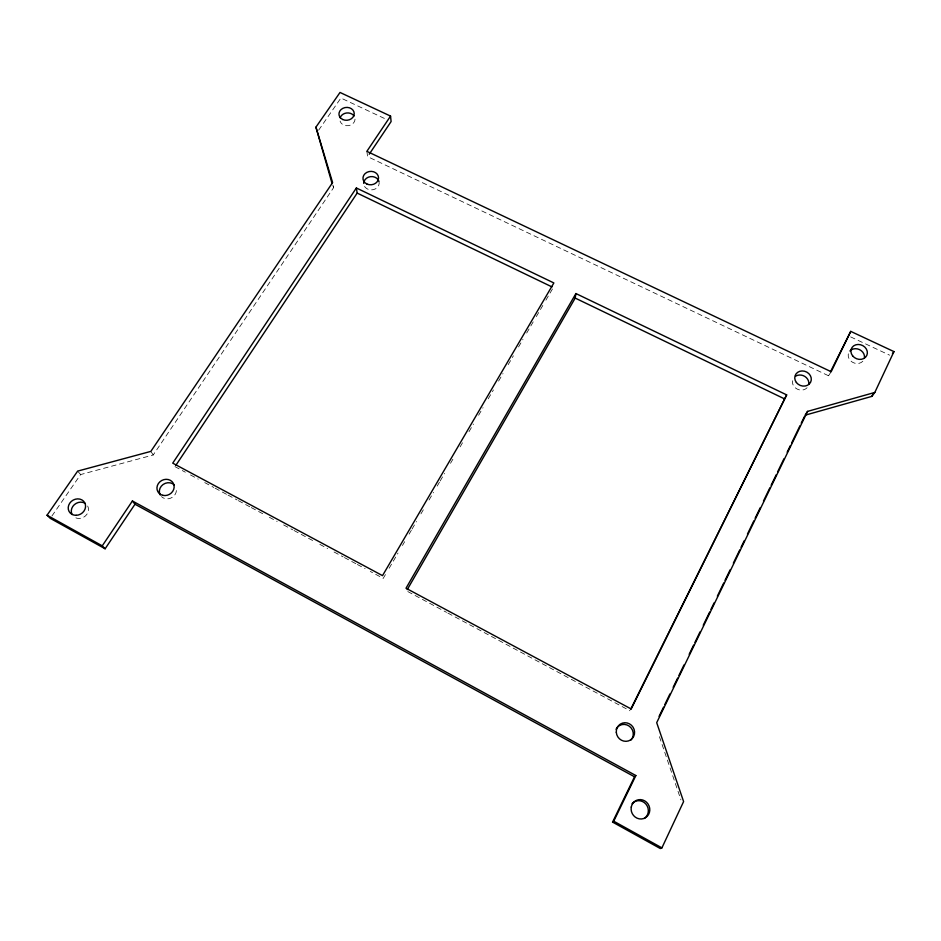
<?xml version="1.0" encoding="UTF-8"?>
<svg xmlns="http://www.w3.org/2000/svg" width="941" height="941" viewBox="0 0 941 941"><rect width="100%" height="100%" fill="white"/><g stroke="black" fill="none" stroke-linecap="round" stroke-linejoin="round"><path stroke-width="0.71" stroke-dasharray="4.71 3.53" d="M366.872 151.336L367.602 156.629L828.562 375.777L829.821 373.189M385.434 574.586L383.222 578.374L370.284 571.434M389.139 568.258L398.008 553.085M402.442 545.498L404.665 541.698M409.1 534.112L411.323 530.324M412.052 529.054L416.498 521.467M420.933 513.88L424.626 507.564M429.061 499.977L433.507 492.39M437.2 486.062L439.412 482.274M440.153 481.004L444.587 473.417M450.504 463.301L453.468 458.243M460.125 446.857L463.819 440.541M468.994 431.684L473.429 424.097M478.604 415.252L483.039 407.665M488.226 398.808L493.402 389.962M498.577 381.105L503.012 373.518M508.187 364.661L513.363 355.816M518.538 346.958L522.973 339.372M526.678 333.055L533.324 321.669M536.288 316.611L542.945 305.237M545.898 300.179L552.555 288.793M828.562 375.777L831.162 371.719M51.931 515.997L80.62 474.558L153.242 454.974L333.573 187.706L332.608 182.578M318.646 130.187L340.901 98.04L385.822 119.095M850.617 336.89L889.61 355.169M333.573 187.706L332.796 184.989M174.991 466.642L185.342 472.194M190.505 474.97L198.269 479.134M204.738 482.604L213.795 487.462M215.089 488.156L226.722 494.401M228.016 495.095L237.073 499.953M238.367 500.647L250 506.893M251.294 507.587L264.233 514.527M269.408 517.303L277.16 521.467M283.629 524.937L292.686 529.795M293.98 530.489L314.67 541.593M319.846 544.369L327.609 548.532M334.067 552.002L343.124 556.86M344.418 557.554L356.063 563.8M357.357 564.494L365.108 568.658M407.818 591.571L446.552 612.356M447.845 613.05L629.929 710.761M77.644 471.112L80.62 474.558M150.831 451.398L153.242 454.974M659.429 736.685L680.931 799.874M862.838 361.215A8.34 7.222 24 0 1 852.264 362.109A8.34 7.222 24 0 1 848.806 352.546M355.028 119.166A7.599 6.399 -5.5 0 1 348.358 125.671A7.599 6.399 -5.5 0 1 340.089 121.118M807.084 387.739A8.375 7.387 23.2 0 1 797.368 389.174A8.375 7.387 23.2 0 1 792.498 380.752M378.941 181.354A7.751 6.669 -5.1 0 1 373.436 189.659A7.751 6.669 -5.1 0 1 363.979 185.118M176.402 490.555A8.728 7.881 -28 0 1 170.674 498.154A8.728 7.881 -28 0 1 161.476 496.625M87.689 506.035A8.892 7.869 -31.8 0 1 85.466 515.927A8.892 7.869 -31.8 0 1 74.974 517.479"/><path stroke-width="1.41" d="M407.253 589.607L575.186 298.074L575.916 293.545L786.664 394.891L631.199 708.985L406.006 588.231L575.916 293.545M830.444 371.895L850.735 331.373L893.95 351.605L874.812 392.444L807.566 411.382L805.096 415.193L871.872 396.373L873.095 393.75M132.41 500.977L134.986 504.223L105.121 548.779L102.263 545.839L132.41 500.977L635.857 775.537L634.528 776.784L612.567 822.093L660.335 848.547L661.911 847.865L683.601 801.567L656.7 722.664L807.566 411.382M612.567 822.093L613.732 821.199L635.857 775.537M659.065 716.395L663.546 707.15M664.828 704.503L669.945 693.94M673.156 687.33L677.638 678.085M678.92 675.45L684.036 664.875M689.165 654.313L693.646 645.055M694.928 642.421L700.057 631.846M703.256 625.247L709.667 612.038M710.937 609.392L714.148 602.781M717.348 596.182L723.758 582.973M725.029 580.326L730.157 569.764M733.357 563.153L739.767 549.944M741.049 547.297L744.249 540.699M747.448 534.088L753.859 520.879M755.141 518.232L760.257 507.67M763.469 501.059L769.867 487.85M771.149 485.215L776.278 474.64M777.56 471.994L783.959 458.785M787.158 452.186L790.369 445.575M791.652 442.94L799.979 425.755M801.25 423.121L804.461 416.51M850.735 331.373L831.162 371.719L366.872 151.336L390.55 116.096L340.019 92.453L315.929 127.153L332.055 183.436M630.588 709.443L786.664 394.891M175.802 465.419L357.168 193.081L356.368 187.977L553.861 282.947L382.517 575.633L172.732 463.148L356.368 187.977M369.225 154.218L391.103 121.565L390.55 116.096M105.121 548.779L50.296 518.362L47.05 515.209L77.644 471.112L150.831 451.398L332.608 182.578L315.929 127.153M892.433 353.687L893.95 351.605M871.872 396.373L874.812 392.444M357.168 193.081L551.979 286.899M575.186 298.074L784.371 398.808M134.986 504.223L634.528 776.784M613.732 821.199L661.911 847.865M47.05 515.209L102.263 545.839M849.876 350.981A8.34 7.222 24 0 1 859.474 349.593A8.34 7.222 24 0 1 864.45 357.839M340.136 117.801A7.599 6.399 -5.5 0 1 346.523 112.991A7.599 6.399 -5.5 0 1 354.039 115.99M795.733 376.106A8.375 7.387 23.2 0 1 804.849 376.447A8.375 7.387 23.2 0 1 808.766 384.304M363.72 183.389A7.751 6.669 -5.1 0 1 370.472 176.649A7.751 6.669 -5.1 0 1 378.941 181.354M160.229 494.978A8.728 7.881 -28 0 1 163.087 484.497A8.728 7.881 -28 0 1 174.261 484.921M616.061 729.204A9.363 8.963 56.2 0 1 629.247 726.146A9.363 8.963 56.2 0 1 631.058 739.967M72.092 514.551A8.892 7.869 -31.8 0 1 74.339 504.67A8.892 7.869 -31.8 0 1 84.808 503.129M632.081 803.661A9.716 9.175 65.1 0 1 646.02 804.226A9.716 9.175 65.1 0 1 644.279 818.482M852.628 355.839A8.398 7.269 23.9 0 0 866.755 355.498A8.398 7.269 23.9 0 0 858.051 344.465A8.398 7.269 23.9 0 0 852.628 355.839M342.724 119.507A7.646 6.434 -5.5 0 0 354.228 113.685A7.646 6.434 -5.5 0 0 342.83 108.344A7.646 6.434 -5.5 0 0 342.724 119.507M796.392 382.505A8.434 7.434 23.1 0 0 810.648 382.152A8.434 7.434 23.1 0 0 802.061 370.942A8.434 7.434 23.1 0 0 796.392 382.505M366.861 183.989A7.799 6.705 -5.1 0 0 378.553 177.92A7.799 6.705 -5.1 0 0 366.872 172.356A7.799 6.705 -5.1 0 0 366.861 183.989M162.852 495.342A8.787 7.928 -27.9 0 0 173.979 485.121A8.787 7.928 -27.9 0 0 159.829 481.851A8.787 7.928 -27.9 0 0 162.852 495.342M616.296 732.286A9.434 9.034 55.8 0 0 630.541 739.955A9.434 9.034 55.8 0 0 629.458 723.841A9.434 9.034 55.8 0 0 616.296 732.286M76.174 515.315A8.963 7.928 -31.6 0 0 84.749 502.788A8.963 7.928 -31.6 0 0 69.752 503.176A8.963 7.928 -31.6 0 0 76.174 515.315M631.27 807.049A9.798 9.245 64.8 0 0 643.515 818.599A9.798 9.245 64.8 0 0 646.573 802.25A9.798 9.245 64.8 0 0 631.27 807.049"/></g></svg>
